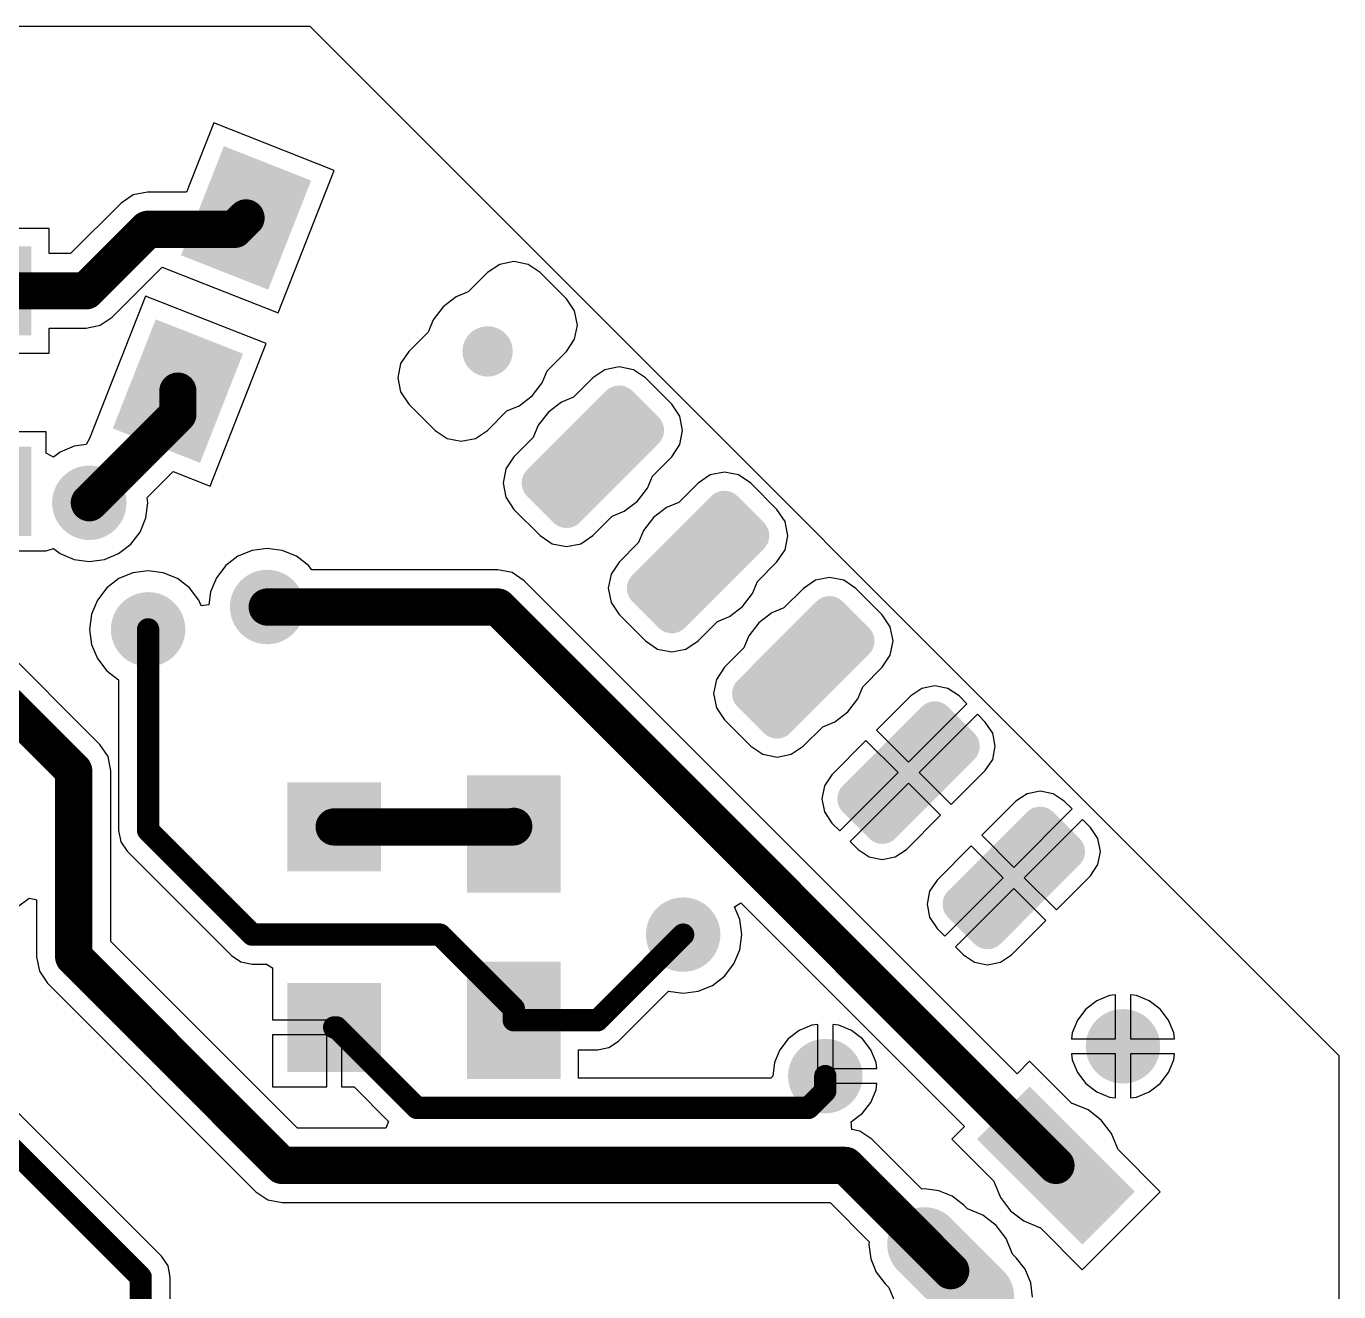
# Model space of a CAD drawing. Header units: millimetres. Extents: x 0 to 2.36, y 0 to 2.36.
# Drawn here: x 1.478 to 2.36, y 1.51 to 2.36 of the extents above; entities that cross this region are included whole.
import ezdxf

# ---------------------------------------------------------------- set-up
doc = ezdxf.new("R2010")
doc.units = ezdxf.units.MM
doc.header["$MEASUREMENT"] = 0
for name, color, linetype in [('PadHoleLayer', 156, 'Continuous'), ('TopLayer', 1, 'Continuous'), ('TopPaste', 8, 'Continuous'), ('ViaHoleLayer', 16, 'Continuous')]:
    doc.layers.add(name, color=color, linetype=linetype)

# ---------------------------------------------------------------- blocks, each defined once
blk = doc.blocks.new('___6_______B_4')
at = {"layer": 'PadHoleLayer'}
h = blk.add_hatch(color=156, dxfattribs=at)
edge = h.paths.add_edge_path()
edge.add_arc((0, 0), 0.0169291, 0, 360)
h = blk.add_hatch(color=156, dxfattribs=at)
edge = h.paths.add_edge_path()
edge.add_arc((0, -0.1), 0.0169291, 0, 360)
h = blk.add_hatch(color=156, dxfattribs=at)
edge = h.paths.add_edge_path()
edge.add_arc((0, -0.2000001), 0.0169291, 0, 360)
h = blk.add_hatch(color=156, dxfattribs=at)
edge = h.paths.add_edge_path()
edge.add_arc((0, -0.3), 0.0169291, 0, 360)
h = blk.add_hatch(color=156, dxfattribs=at)
edge = h.paths.add_edge_path()
edge.add_arc((0, -0.4), 0.0169291, 0, 360)
h = blk.add_hatch(color=156, dxfattribs=at)
edge = h.paths.add_edge_path()
edge.add_arc((0, -0.5), 0.0169291, 0, 360)
at = {"layer": 'TopLayer'}
h = blk.add_hatch(color=1, dxfattribs=at)
edge = h.paths.add_edge_path()
edge.add_arc((0.0375, -0.08750000000000001), 0.0125, 0, 90)
edge.add_line((0.0375, -0.07500000000000001), (-0.0375, -0.075))
edge.add_arc((-0.0375, -0.0875), 0.0125, 90, 180)
edge.add_line((-0.05, -0.0875), (-0.05, -0.1125))
edge.add_arc((-0.0375, -0.1125), 0.0125, 180, 270)
edge.add_line((-0.0375, -0.125), (0.0375, -0.125))
edge.add_arc((0.0375, -0.1125), 0.0125, 270, 360)
edge.add_line((0.05, -0.1125), (0.05, -0.08750000000000001))
h = blk.add_hatch(color=1, dxfattribs=at)
edge = h.paths.add_edge_path()
edge.add_arc((0.0375, -0.1875001), 0.0125, 0, 90)
edge.add_line((0.0375, -0.1750001), (-0.0375, -0.1750001))
edge.add_arc((-0.0375, -0.1875001), 0.0125, 90, 180)
edge.add_line((-0.05, -0.1875001), (-0.05, -0.2125001))
edge.add_arc((-0.0375, -0.2125001), 0.0125, 180, 270)
edge.add_line((-0.0375, -0.2250001), (0.0375, -0.2250001))
edge.add_arc((0.0375, -0.2125001), 0.0125, 270, 360)
edge.add_line((0.05, -0.2125001), (0.05, -0.1875001))
h = blk.add_hatch(color=1, dxfattribs=at)
edge = h.paths.add_edge_path()
edge.add_arc((0.0375, -0.2875), 0.0125, 0, 90)
edge.add_line((0.0375, -0.275), (-0.0375, -0.275))
edge.add_arc((-0.0375, -0.2875), 0.0125, 90, 180)
edge.add_line((-0.05, -0.2875), (-0.05, -0.3125))
edge.add_arc((-0.0375, -0.3125), 0.0125, 180, 270)
edge.add_line((-0.0375, -0.325), (0.0375, -0.325))
edge.add_arc((0.0375, -0.3125), 0.0125, 270, 360)
edge.add_line((0.05, -0.3125), (0.05, -0.2875))
h = blk.add_hatch(color=1, dxfattribs=at)
edge = h.paths.add_edge_path()
edge.add_arc((0.0375, -0.3875), 0.0125, 0, 90)
edge.add_line((0.0375, -0.375), (-0.0375, -0.375))
edge.add_arc((-0.0375, -0.3875), 0.0125, 90, 180)
edge.add_line((-0.05, -0.3875), (-0.05, -0.4125))
edge.add_arc((-0.0375, -0.4125), 0.0125, 180, 270)
edge.add_line((-0.0375, -0.425), (0.0375, -0.425))
edge.add_arc((0.0375, -0.4125), 0.0125, 270, 360)
edge.add_line((0.05, -0.4125), (0.05, -0.3875))
h = blk.add_hatch(color=1, dxfattribs=at)
edge = h.paths.add_edge_path()
edge.add_arc((0.0375, -0.4875), 0.0125, 0, 90)
edge.add_line((0.0375, -0.475), (-0.0375, -0.475))
edge.add_arc((-0.0375, -0.4875), 0.0125, 90, 180)
edge.add_line((-0.05, -0.4875), (-0.05, -0.5125))
edge.add_arc((-0.0375, -0.5125), 0.0125, 180, 270)
edge.add_line((-0.0375, -0.5249999999999999), (0.0375, -0.5249999999999999))
edge.add_arc((0.0375, -0.5125), 0.0125, 270, 360)
edge.add_line((0.05, -0.5125), (0.05, -0.4875))
blk = doc.blocks.new('1206_7')
at = {"layer": 'TopLayer'}
for points in [[(-0.03740175, -0.03149604999999999), (-0.09724425, -0.03149605), (-0.09724425, 0.03149604999999999), (-0.03740175, 0.03149605)], [(0.09724425, -0.03149604999999999), (0.03740175, -0.03149605), (0.03740175, 0.03149604999999999), (0.09724425, 0.03149605)]]:
    blk.add_hatch(color=1, dxfattribs=at).paths.add_polyline_path(points)
at = {"layer": 'TopPaste'}
for points in [[(-0.03740175, -0.03149604999999999), (-0.09724425, -0.03149605), (-0.09724425, 0.03149604999999999), (-0.03740175, 0.03149605)], [(0.09724425, -0.03149604999999999), (0.03740175, -0.03149605), (0.03740175, 0.03149604999999999), (0.09724425, 0.03149605)]]:
    blk.add_hatch(color=8, dxfattribs=at).paths.add_polyline_path(points)
blk = doc.blocks.new('JST_B6B_10')
at = {"layer": 'PadHoleLayer'}
h = blk.add_hatch(color=156, dxfattribs=at)
edge = h.paths.add_edge_path()
edge.add_arc((0, 0.5), 0.0177165, 0, 360)
h = blk.add_hatch(color=156, dxfattribs=at)
edge = h.paths.add_edge_path()
edge.add_arc((0, 0.4), 0.0177165, 0, 360)
h = blk.add_hatch(color=156, dxfattribs=at)
edge = h.paths.add_edge_path()
edge.add_arc((0, 0.3), 0.0177165, 0, 360)
h = blk.add_hatch(color=156, dxfattribs=at)
edge = h.paths.add_edge_path()
edge.add_arc((0, 0.2000001), 0.0177165, 0, 360)
h = blk.add_hatch(color=156, dxfattribs=at)
edge = h.paths.add_edge_path()
edge.add_arc((0, 0.1), 0.0177165, 0, 360)
h = blk.add_hatch(color=156, dxfattribs=at)
edge = h.paths.add_edge_path()
edge.add_arc((0, 0), 0.0177165, 0, 360)
at = {"layer": 'TopLayer'}
blk.add_hatch(color=1, dxfattribs=at).paths.add_polyline_path([(0.05, 0.475), (-0.05, 0.475), (-0.05, 0.525), (0.05, 0.525)])
h = blk.add_hatch(color=1, dxfattribs=at)
edge = h.paths.add_edge_path()
edge.add_arc((0.025, 0.4), 0.025, 270, 450)
edge.add_line((0.025, 0.425), (-0.025, 0.425))
edge.add_arc((-0.025, 0.4), 0.025, 90, 270)
edge.add_line((-0.025, 0.375), (0.025, 0.375))
h = blk.add_hatch(color=1, dxfattribs=at)
edge = h.paths.add_edge_path()
edge.add_arc((0.025, 0.3), 0.025, 270, 450)
edge.add_line((0.025, 0.325), (-0.025, 0.325))
edge.add_arc((-0.025, 0.3), 0.025, 90, 270)
edge.add_line((-0.025, 0.275), (0.025, 0.275))
h = blk.add_hatch(color=1, dxfattribs=at)
edge = h.paths.add_edge_path()
edge.add_arc((0.025, 0.2000001), 0.025, 270, 450)
edge.add_line((0.025, 0.2250001), (-0.025, 0.2250001))
edge.add_arc((-0.025, 0.2000001), 0.025, 90, 270)
edge.add_line((-0.025, 0.1750001), (0.025, 0.1750001))
h = blk.add_hatch(color=1, dxfattribs=at)
edge = h.paths.add_edge_path()
edge.add_arc((0.025, 0.1), 0.025, 270, 450)
edge.add_line((0.025, 0.125), (-0.025, 0.125))
edge.add_arc((-0.025, 0.1), 0.025, 90, 270)
edge.add_line((-0.025, 0.07500000000000001), (0.025, 0.07500000000000001))
h = blk.add_hatch(color=1, dxfattribs=at)
edge = h.paths.add_edge_path()
edge.add_arc((0.025, 3.061616997868383e-18), 0.025, 270, 450)
edge.add_line((0.025, 0.025), (-0.025, 0.025))
edge.add_arc((-0.025, -3.061616997868383e-18), 0.025, 90, 270)
edge.add_line((-0.025, -0.025), (0.025, -0.025))
blk = doc.blocks.new('LED3_2X1_6_12')
at = {"layer": 'TopLayer'}
for points in [[(0.03937009999999999, -0.03149605), (-0.03937010000000001, -0.03149604999999999), (-0.03937009999999999, 0.03149605), (0.03937010000000001, 0.03149604999999999)], [(0.1643701, -0.03149605), (0.0856299, -0.03149604999999999), (0.0856299, 0.03149605), (0.1643701, 0.03149604999999999)]]:
    blk.add_hatch(color=1, dxfattribs=at).paths.add_polyline_path(points)
at = {"layer": 'TopPaste'}
for points in [[(0.03937009999999999, -0.03149605), (-0.03937010000000001, -0.03149604999999999), (-0.03937009999999999, 0.03149605), (0.03937010000000001, 0.03149604999999999)], [(0.1643701, -0.03149605), (0.0856299, -0.03149604999999999), (0.0856299, 0.03149605), (0.1643701, 0.03149604999999999)]]:
    blk.add_hatch(color=8, dxfattribs=at).paths.add_polyline_path(points)
blk = doc.blocks.new('LED3_2X1_6_14')
at = {"layer": 'TopLayer'}
for points in [[(0.03937009999999999, -0.03149605), (-0.03937010000000001, -0.03149604999999999), (-0.03937009999999999, 0.03149605), (0.03937010000000001, 0.03149604999999999)], [(0.1643697, -0.03149555), (0.0856295, -0.03149555), (0.0856295, 0.03149655000000001), (0.1643697, 0.03149654999999999)]]:
    blk.add_hatch(color=1, dxfattribs=at).paths.add_polyline_path(points)
at = {"layer": 'TopPaste'}
for points in [[(0.03937009999999999, -0.03149605), (-0.03937010000000001, -0.03149604999999999), (-0.03937009999999999, 0.03149605), (0.03937010000000001, 0.03149604999999999)], [(0.1643697, -0.03149555), (0.0856295, -0.03149555), (0.0856295, 0.03149655000000001), (0.1643697, 0.03149654999999999)]]:
    blk.add_hatch(color=8, dxfattribs=at).paths.add_polyline_path(points)
blk = doc.blocks.new('1206_42')
at = {"layer": 'TopLayer'}
for points in [[(-0.03740175, -0.03149604999999999), (-0.09724425, -0.03149605), (-0.09724425, 0.03149604999999999), (-0.03740175, 0.03149605)], [(0.09724425, -0.03149604999999999), (0.03740175, -0.03149605), (0.03740175, 0.03149604999999999), (0.09724425, 0.03149605)]]:
    blk.add_hatch(color=1, dxfattribs=at).paths.add_polyline_path(points)
at = {"layer": 'TopPaste'}
for points in [[(-0.03740175, -0.03149604999999999), (-0.09724425, -0.03149605), (-0.09724425, 0.03149604999999999), (-0.03740175, 0.03149605)], [(0.09724425, -0.03149604999999999), (0.03740175, -0.03149605), (0.03740175, 0.03149604999999999), (0.09724425, 0.03149605)]]:
    blk.add_hatch(color=8, dxfattribs=at).paths.add_polyline_path(points)

msp = doc.modelspace()

# ---------------------------------------------------------------- hatches: boundary and pattern name
at = {"layer": 'TopLayer'}
h = msp.add_hatch(color=1, dxfattribs=at)
edge = h.paths.add_edge_path()
edge.add_arc((1.5205, 2.04), 0.025, 0, 360)
h = msp.add_hatch(color=1, dxfattribs=at)
edge = h.paths.add_edge_path()
edge.add_arc((1.64, 1.97), 0.025, 0, 360)
h = msp.add_hatch(color=1, dxfattribs=at)
edge = h.paths.add_edge_path()
edge.add_arc((1.56, 1.955), 0.025, 0, 360)
h = msp.add_hatch(color=1, dxfattribs=at)
edge = h.paths.add_edge_path()
edge.add_arc((1.9195, 1.75), 0.025, 0, 360)
h = msp.add_hatch(color=1, dxfattribs=at)
edge = h.paths.add_edge_path()
edge.add_arc((2.215, 1.675), 0.025, 0, 360)
h = msp.add_hatch(color=1, dxfattribs=at)
edge = h.paths.add_edge_path()
edge.add_arc((2.015, 1.655), 0.025, 0, 360)
at = {"layer": 'ViaHoleLayer'}
h = msp.add_hatch(color=16, dxfattribs=at)
edge = h.paths.add_edge_path()
edge.add_arc((1.5205, 2.04), 0.014, 0, 360)
h = msp.add_hatch(color=16, dxfattribs=at)
edge = h.paths.add_edge_path()
edge.add_arc((1.64, 1.97), 0.014, 0, 360)
h = msp.add_hatch(color=16, dxfattribs=at)
edge = h.paths.add_edge_path()
edge.add_arc((1.56, 1.955), 0.014, 0, 360)
h = msp.add_hatch(color=16, dxfattribs=at)
edge = h.paths.add_edge_path()
edge.add_arc((1.9195, 1.75), 0.014, 0, 360)
h = msp.add_hatch(color=16, dxfattribs=at)
edge = h.paths.add_edge_path()
edge.add_arc((2.215, 1.675), 0.014, 0, 360)
h = msp.add_hatch(color=16, dxfattribs=at)
edge = h.paths.add_edge_path()
edge.add_arc((2.015, 1.655), 0.014, 0, 360)

# ---------------------------------------------------------------- linework, layer by layer
at = {"layer": 'TopLayer'}
for p, q in [((0.691228, 2.36), (1.668772, 2.36)), ((1.668772, 2.36), (2.36, 1.668772)), ((1.6041698, 2.295039), (1.5858743, 2.2485931)), ((1.6851086, 2.2631563), (1.6041698, 2.295039)), ((1.6474542, 2.167565), (1.6851086, 2.2631563)), ((1.5419147, 2.2412766), (1.5079411, 2.207303)), ((1.5500187, 2.2466916), (1.5419147, 2.2412766)), ((1.5595782, 2.2485931), (1.5500187, 2.2466916)), ((1.5858743, 2.2485931), (1.5595782, 2.2485931)), ((1.493496, 2.2242442), (1.4516606, 2.2242442)), ((1.493496, 2.207303), (1.493496, 2.2242442)), ((1.5079411, 2.207303), (1.493496, 2.207303)), ((1.5359516, 2.1646595), (1.569546, 2.1982539)), ((1.569546, 2.1982539), (1.6474542, 2.167565)), ((1.7962272, 2.2000828), (1.7881231, 2.1946679)), ((1.8057867, 2.2019843), (1.7962272, 2.2000828)), ((1.8153461, 2.2000828), (1.8057867, 2.2019843)), ((1.8234502, 2.1946679), (1.8153461, 2.2000828)), ((1.7881231, 2.1946679), (1.7750991, 2.1816439)), ((1.8411279, 2.1769902), (1.8234502, 2.1946679)), ((1.5583578, 2.178737), (1.5207034, 2.0831458)), ((1.6392966, 2.1468543), (1.5583578, 2.178737)), ((1.7669636, 2.178274), (1.7582048, 2.1715532)), ((1.7750991, 2.1816439), (1.7669636, 2.178274)), ((1.7582048, 2.1715532), (1.751484, 2.1627944)), ((1.8465428, 2.1688861), (1.8411279, 2.1769902)), ((1.5278475, 2.1592445), (1.5359516, 2.1646595)), ((1.751484, 2.1627944), (1.7481141, 2.1546589)), ((1.8484443, 2.1593267), (1.8465428, 2.1688861)), ((1.493496, 2.1404018), (1.493496, 2.157343)), ((1.493496, 2.157343), (1.5182881, 2.157343)), ((1.5182881, 2.157343), (1.5278475, 2.1592445)), ((1.7481141, 2.1546589), (1.7350901, 2.1416349)), ((1.8465428, 2.1497672), (1.8484443, 2.1593267)), ((1.6016422, 2.051263), (1.6392966, 2.1468543)), ((1.8411279, 2.1416631), (1.8465428, 2.1497672)), ((1.4122658, 2.1404018), (1.493496, 2.1404018)), ((1.7350901, 2.1416349), (1.7296752, 2.1335308)), ((1.8281039, 2.1286391), (1.8411279, 2.1416631)), ((1.7296752, 2.1335308), (1.7277737, 2.1239713)), ((1.824734, 2.1205036), (1.8281039, 2.1286391)), ((1.8669379, 2.1293721), (1.8588338, 2.1239572)), ((1.8764974, 2.1312736), (1.8669379, 2.1293721)), ((1.8860568, 2.1293721), (1.8764974, 2.1312736)), ((1.8941609, 2.1239572), (1.8860568, 2.1293721)), ((1.7277737, 2.1239713), (1.7296752, 2.1144119)), ((1.8180132, 2.1117448), (1.824734, 2.1205036)), ((1.8588338, 2.1239572), (1.8458098, 2.1109332)), ((1.9118386, 2.1062795), (1.8941609, 2.1239572)), ((1.7296752, 2.1144119), (1.7350901, 2.1063078)), ((1.8092544, 2.105024), (1.8180132, 2.1117448)), ((1.8458098, 2.1109332), (1.8376742, 2.1075633)), ((1.7350901, 2.1063078), (1.7527678, 2.0886301)), ((1.7880949, 2.0886301), (1.8011189, 2.1016541)), ((1.8011189, 2.1016541), (1.8092544, 2.105024)), ((1.8289155, 2.1008425), (1.8221947, 2.0920838)), ((1.8376742, 2.1075633), (1.8289155, 2.1008425)), ((1.9172535, 2.0981754), (1.9118386, 2.1062795)), ((1.8221947, 2.0920838), (1.8188248, 2.0839482)), ((1.919155, 2.088616), (1.9172535, 2.0981754)), ((1.491496, 2.0875982), (1.455, 2.0875982)), ((1.491496, 2.0732052), (1.491496, 2.0875982)), ((1.5207033, 2.0831458), (1.5182982, 2.0790466)), ((1.5207034, 2.0831458), (1.5207033, 2.0831458)), ((1.7527678, 2.0886301), (1.7608719, 2.0832152)), ((1.7608719, 2.0832152), (1.7704313, 2.0813137)), ((1.7704313, 2.0813137), (1.7799908, 2.0832152)), ((1.7799908, 2.0832152), (1.7880949, 2.0886301)), ((1.8188248, 2.0839482), (1.8058008, 2.0709242)), ((1.9172535, 2.0790565), (1.919155, 2.088616)), ((1.496496, 2.0707395), (1.491496, 2.0732052)), ((1.5008318, 2.0740664), (1.496496, 2.0707395)), ((1.510319, 2.0779961), (1.5008318, 2.0740664)), ((1.5182982, 2.0790466), (1.510319, 2.0779961)), ((1.9118386, 2.0709524), (1.9172535, 2.0790565)), ((1.8058008, 2.0709242), (1.8003859, 2.0628201)), ((1.8988146, 2.0579284), (1.9118386, 2.0709524)), ((1.5593734, 2.0435173), (1.5768751, 2.061019)), ((1.5768751, 2.061019), (1.6016422, 2.051263)), ((1.8003859, 2.0628201), (1.7984844, 2.0532606)), ((1.8954447, 2.0497928), (1.8988146, 2.0579284)), ((1.9376486, 2.0586614), (1.9295445, 2.0532465)), ((1.9472081, 2.0605629), (1.9376486, 2.0586614)), ((1.9567675, 2.0586614), (1.9472081, 2.0605629)), ((1.9648716, 2.0532465), (1.9567675, 2.0586614)), ((1.7984844, 2.0532606), (1.8003859, 2.0437012)), ((1.8887239, 2.0410341), (1.8954447, 2.0497928)), ((1.9295445, 2.0532465), (1.9165205, 2.0402225)), ((1.9825493, 2.0355688), (1.9648716, 2.0532465)), ((1.5584961, 2.029819), (1.5598365, 2.04)), ((1.5598365, 2.04), (1.5593734, 2.0435173)), ((1.8003859, 2.0437012), (1.8058008, 2.0355971)), ((1.8799652, 2.0343133), (1.8887239, 2.0410341)), ((1.9165205, 2.0402225), (1.908385, 2.0368526)), ((1.5545664, 2.0203318), (1.5584961, 2.029819)), ((1.8058008, 2.0355971), (1.8234785, 2.0179194)), ((1.8588056, 2.0179194), (1.8718296, 2.0309434)), ((1.8718296, 2.0309434), (1.8799652, 2.0343133)), ((1.8996262, 2.0301318), (1.8929054, 2.021373)), ((1.908385, 2.0368526), (1.8996262, 2.0301318)), ((1.9879642, 2.0274647), (1.9825493, 2.0355688)), ((1.5483151, 2.0121849), (1.5545664, 2.0203318)), ((1.8929054, 2.021373), (1.8895355, 2.0132375)), ((1.9898657, 2.0179053), (1.9879642, 2.0274647)), ((1.5401682, 2.0059336), (1.5483151, 2.0121849)), ((1.8234785, 2.0179194), (1.8315826, 2.0125045)), ((1.8315826, 2.0125045), (1.841142, 2.010603)), ((1.841142, 2.010603), (1.8507015, 2.0125045)), ((1.8507015, 2.0125045), (1.8588056, 2.0179194)), ((1.8895355, 2.0132375), (1.8765115, 2.0002135)), ((1.9879642, 2.0083458), (1.9898657, 2.0179053)), ((1.455, 2.0077558), (1.4914959, 2.0077558)), ((1.4914959, 2.0077557), (1.496496, 2.0092605)), ((1.4914959, 2.0077558), (1.4914959, 2.0077557)), ((1.496496, 2.0092605), (1.5008318, 2.0059336)), ((1.5008318, 2.0059336), (1.510319, 2.0020039)), ((1.510319, 2.0020039), (1.5205, 2.0006635)), ((1.5205, 2.0006635), (1.530681, 2.0020039)), ((1.530681, 2.0020039), (1.5401682, 2.0059336)), ((1.6203318, 2.0040664), (1.6121849, 1.9978151)), ((1.629819, 2.0079961), (1.6203318, 2.0040664)), ((1.64, 2.0093365), (1.629819, 2.0079961)), ((1.650181, 2.0079961), (1.64, 2.0093365)), ((1.6596682, 2.0040664), (1.650181, 2.0079961)), ((1.6678151, 1.9978151), (1.6596682, 2.0040664)), ((1.9825493, 2.0002417), (1.9879642, 2.0083458)), ((1.56, 1.9943365), (1.549819, 1.9929961)), ((1.570181, 1.9929961), (1.56, 1.9943365)), ((1.6121849, 1.9978151), (1.6059336, 1.9896682)), ((1.6699905, 1.99498), (1.6678151, 1.9978151)), ((1.7949998, 1.99498), (1.6699905, 1.99498)), ((1.8045592, 1.9930785), (1.7949998, 1.99498)), ((1.8126633, 1.9876635), (1.8045592, 1.9930785)), ((1.8765115, 2.0002135), (1.8710966, 1.9921094)), ((1.9695253, 1.9872177), (1.9825493, 2.0002417)), ((1.5403318, 1.9890664), (1.5321849, 1.9828151)), ((1.549819, 1.9929961), (1.5403318, 1.9890664)), ((1.5796682, 1.9890664), (1.570181, 1.9929961)), ((1.5878151, 1.9828151), (1.5796682, 1.9890664)), ((1.6059336, 1.9896682), (1.6020039, 1.980181)), ((2.1438228, 1.656504), (1.8126633, 1.9876635)), ((1.8710966, 1.9921094), (1.8691951, 1.9825499)), ((1.9661554, 1.9790822), (1.9695253, 1.9872177)), ((2.0083592, 1.9879508), (2.0002551, 1.9825359)), ((2.0179187, 1.9898523), (2.0083592, 1.9879508)), ((2.0274781, 1.9879508), (2.0179187, 1.9898523)), ((2.0355822, 1.9825359), (2.0274781, 1.9879508)), ((1.5321849, 1.9828151), (1.5259336, 1.9746682)), ((1.5940664, 1.9746682), (1.5878151, 1.9828151)), ((1.6020039, 1.980181), (1.600844, 1.9713712)), ((1.8691951, 1.9825499), (1.8710966, 1.9729905)), ((1.9594346, 1.9703234), (1.9661554, 1.9790822)), ((2.0002551, 1.9825359), (1.9872311, 1.9695119)), ((2.0532599, 1.9648582), (2.0355822, 1.9825359)), ((1.5276635, 1.8776633), (1.4351928, 1.970134)), ((1.5259336, 1.9746682), (1.5220039, 1.965181)), ((1.5957119, 1.9706956), (1.5940664, 1.9746682)), ((1.600844, 1.9713712), (1.5957119, 1.9706956)), ((1.8710966, 1.9729905), (1.8765115, 1.9648864)), ((1.9506758, 1.9636026), (1.9594346, 1.9703234)), ((1.9872311, 1.9695119), (1.9790956, 1.966142)), ((1.5220039, 1.965181), (1.5206635, 1.955)), ((1.8765115, 1.9648864), (1.8941892, 1.9472087)), ((1.9295163, 1.9472087), (1.9425403, 1.9602327)), ((1.9425403, 1.9602327), (1.9506758, 1.9636026)), ((1.9703368, 1.9594212), (1.963616, 1.9506624)), ((1.9790956, 1.966142), (1.9703368, 1.9594212)), ((2.0586748, 1.9567541), (2.0532599, 1.9648582)), ((1.5206635, 1.955), (1.5220039, 1.944819)), ((1.963616, 1.9506624), (1.9602461, 1.9425269)), ((2.0605763, 1.9471947), (2.0586748, 1.9567541)), ((1.5220039, 1.944819), (1.5259336, 1.9353318)), ((1.8941892, 1.9472087), (1.9022933, 1.9417938)), ((1.9022933, 1.9417938), (1.9118527, 1.9398923)), ((1.9118527, 1.9398923), (1.9214122, 1.9417938)), ((1.9214122, 1.9417938), (1.9295163, 1.9472087)), ((1.9602461, 1.9425269), (1.9472221, 1.9295029)), ((2.0586748, 1.9376352), (2.0605763, 1.9471947)), ((1.5259336, 1.9353318), (1.5321849, 1.9271849)), ((2.0532599, 1.9295311), (2.0586748, 1.9376352)), ((1.5321849, 1.9271849), (1.540118, 1.9210977)), ((1.9472221, 1.9295029), (1.9418072, 1.9213988)), ((2.0402359, 1.9165071), (2.0532599, 1.9295311)), ((1.540118, 1.9210977), (1.540118, 1.8200001)), ((1.9418072, 1.9213988), (1.9399057, 1.9118393)), ((2.036866, 1.9083716), (2.0402359, 1.9165071)), ((2.0798504, 1.9153562), (2.0724078, 1.9103832)), ((2.0886294, 1.9171024), (2.0798504, 1.9153562)), ((2.0974084, 1.9153562), (2.0886294, 1.9171024)), ((2.104851, 1.9103832), (2.0974084, 1.9153562)), ((1.9399057, 1.9118393), (1.9418072, 1.9022799)), ((2.0301452, 1.8996128), (2.036866, 1.9083716)), ((2.0724078, 1.9103832), (2.0494268, 1.8874022)), ((2.0709516, 1.8658773), (2.1101542, 1.90508)), ((2.1101542, 1.90508), (2.104851, 1.9103832)), ((1.9418072, 1.9022799), (1.9472221, 1.8941758)), ((2.0213864, 1.892892), (2.0301452, 1.8996128)), ((2.1172253, 1.8980089), (2.0780227, 1.8588063)), ((2.1225286, 1.8927056), (2.1172253, 1.8980089)), ((1.9472221, 1.8941758), (1.9648998, 1.8764981)), ((2.0002269, 1.8764981), (2.0132509, 1.8895221)), ((2.0132509, 1.8895221), (2.0213864, 1.892892)), ((2.0494268, 1.8874022), (2.0709516, 1.8658773)), ((2.1275016, 1.885263), (2.1225286, 1.8927056)), ((2.0423557, 1.8803311), (2.0193748, 1.8573502)), ((2.0638805, 1.8588063), (2.0423557, 1.8803311)), ((2.1292478, 1.876484), (2.1275016, 1.885263)), ((1.5330785, 1.8695593), (1.5276635, 1.8776633)), ((1.9648998, 1.8764981), (1.9730039, 1.8710832)), ((1.9730039, 1.8710832), (1.9825633, 1.8691817)), ((1.9825633, 1.8691817), (1.9921228, 1.8710832)), ((1.9921228, 1.8710832), (2.0002269, 1.8764981)), ((2.1275016, 1.867705), (2.1292478, 1.876484)), ((1.53498, 1.8599998), (1.5330785, 1.8695593)), ((2.1225286, 1.8602624), (2.1275016, 1.867705)), ((1.53498, 1.745347), (1.53498, 1.8599998)), ((2.0193748, 1.8573502), (2.0144018, 1.8499076)), ((2.024678, 1.8196038), (2.0638805, 1.8588063)), ((2.0780227, 1.8588063), (2.0995476, 1.8372814)), ((2.0995476, 1.8372814), (2.1225286, 1.8602624)), ((2.0144018, 1.8499076), (2.0126556, 1.8411286)), ((2.0709516, 1.8517352), (2.0317491, 1.8125327)), ((2.0924765, 1.8302103), (2.0709516, 1.8517352)), ((2.1505611, 1.8446455), (2.1431185, 1.8396725)), ((2.1593401, 1.8463917), (2.1505611, 1.8446455)), ((2.1681191, 1.8446455), (2.1593401, 1.8463917)), ((2.1755617, 1.8396725), (2.1681191, 1.8446455)), ((2.0126556, 1.8411286), (2.0144018, 1.8323496)), ((2.1431185, 1.8396725), (2.1201375, 1.8166915)), ((2.1416624, 1.7951667), (2.180865, 1.8343692)), ((2.180865, 1.8343692), (2.1755617, 1.8396725)), ((2.0144018, 1.8323496), (2.0193748, 1.824907)), ((2.0694956, 1.8072294), (2.0924765, 1.8302103)), ((2.187936, 1.8272982), (2.1487335, 1.7880956)), ((2.1932393, 1.8219949), (2.187936, 1.8272982)), ((1.540118, 1.8200001), (1.5416314, 1.8123916)), ((2.0193748, 1.824907), (2.024678, 1.8196038)), ((2.1201375, 1.8166915), (2.1416624, 1.7951667)), ((2.1982123, 1.8145523), (2.1932393, 1.8219949)), ((1.5416314, 1.8123916), (1.5459413, 1.8059414)), ((2.0317491, 1.8125327), (2.0370524, 1.8072294)), ((2.1130665, 1.8096205), (2.0900855, 1.7866395)), ((2.1345913, 1.7880956), (2.1130665, 1.8096205)), ((2.1999585, 1.8057733), (2.1982123, 1.8145523)), ((1.5459413, 1.8059414), (1.6159414, 1.7359413)), ((2.0370524, 1.8072294), (2.044495, 1.8022564)), ((2.044495, 1.8022564), (2.053274, 1.8005102)), ((2.053274, 1.8005102), (2.062053, 1.8022564)), ((2.062053, 1.8022564), (2.0694956, 1.8072294)), ((2.1982123, 1.7969943), (2.1999585, 1.8057733)), ((2.1932393, 1.7895517), (2.1982123, 1.7969943)), ((2.0900855, 1.7866395), (2.0851125, 1.7791969)), ((2.0953888, 1.748893), (2.1345913, 1.7880956)), ((2.1487335, 1.7880956), (2.1702583, 1.7665707)), ((2.1702583, 1.7665707), (2.1932393, 1.7895517)), ((1.4722992, 1.7685645), (1.48002, 1.7744889)), ((1.48002, 1.7744889), (1.4833508, 1.7738297)), ((1.4833508, 1.7738297), (1.48502, 1.7732631)), ((1.48502, 1.7732631), (1.48502, 1.735)), ((2.0851125, 1.7791969), (2.0833663, 1.7704179)), ((2.1416624, 1.7810245), (2.1024598, 1.741822)), ((2.1631873, 1.7594997), (2.1416624, 1.7810245)), ((1.9540139, 1.7685878), (1.9582527, 1.7714201)), ((1.9574961, 1.760181), (1.9540139, 1.7685878)), ((1.9582527, 1.7714201), (2.1084958, 1.621177)), ((2.0833663, 1.7704179), (2.0851125, 1.7616389)), ((1.9588365, 1.75), (1.9574961, 1.760181)), ((2.0851125, 1.7616389), (2.0900855, 1.7541963)), ((2.1402063, 1.7365187), (2.1631873, 1.7594997)), ((1.9574961, 1.739819), (1.9588365, 1.75)), ((2.0900855, 1.7541963), (2.0953888, 1.748893)), ((1.660347, 1.61998), (1.53498, 1.745347)), ((1.9535664, 1.7303318), (1.9574961, 1.739819)), ((2.1024598, 1.741822), (2.1077631, 1.7365187)), ((1.48502, 1.735), (1.4869215, 1.7254406)), ((1.6159414, 1.7359413), (1.6223916, 1.7316314)), ((1.6223916, 1.7316314), (1.6300001, 1.730118)), ((1.6300001, 1.730118), (1.6395477, 1.730118)), ((1.6395477, 1.730118), (1.643504, 1.7275981)), ((1.9473151, 1.7221849), (1.9535664, 1.7303318)), ((2.1077631, 1.7365187), (2.1152057, 1.7315457)), ((2.1152057, 1.7315457), (2.1239847, 1.7297995)), ((2.1239847, 1.7297995), (2.1327637, 1.7315457)), ((2.1327637, 1.7315457), (2.1402063, 1.7365187)), ((1.4869215, 1.7254406), (1.4923365, 1.7173365)), ((1.643504, 1.7275981), (1.643504, 1.692677)), ((1.9391682, 1.7159336), (1.9473151, 1.7221849)), ((1.4923365, 1.7173365), (1.6323365, 1.5773365)), ((1.8760587, 1.6784413), (1.9095861, 1.7119687)), ((1.9095861, 1.7119687), (1.9195, 1.7106635)), ((1.9195, 1.7106635), (1.929681, 1.7120039)), ((1.929681, 1.7120039), (1.9391682, 1.7159336)), ((2.197349, 1.7055724), (2.1900377, 1.6999623)), ((2.2058632, 1.7090991), (2.197349, 1.7055724)), ((2.21, 1.7096437), (2.2058632, 1.7090991)), ((2.21, 1.68), (2.21, 1.7096437)), ((2.2241368, 1.7090991), (2.22, 1.7096437)), ((2.22, 1.7096437), (2.22, 1.68)), ((2.232651, 1.7055724), (2.2241368, 1.7090991)), ((2.2399623, 1.6999623), (2.232651, 1.7055724)), ((2.1900377, 1.6999623), (2.1844276, 1.692651)), ((2.2455724, 1.692651), (2.2399623, 1.6999623)), ((1.643504, 1.692677), (1.685, 1.692677)), ((1.685, 1.692677), (1.685, 1.687677)), ((1.685, 1.687677), (1.69, 1.687677)), ((1.69, 1.687677), (1.69, 1.6477558)), ((1.997349, 1.6855724), (1.9900377, 1.6799623)), ((2.0058632, 1.6890991), (1.997349, 1.6855724)), ((2.01, 1.6896437), (2.0058632, 1.6890991)), ((2.01, 1.655), (2.01, 1.6896437)), ((2.0241368, 1.6890991), (2.02, 1.6896437)), ((2.02, 1.6896437), (2.02, 1.66)), ((2.032651, 1.6855724), (2.0241368, 1.6890991)), ((2.0399623, 1.6799623), (2.032651, 1.6855724)), ((2.1844276, 1.692651), (2.1809009, 1.6841368)), ((2.2490991, 1.6841368), (2.2455724, 1.692651)), ((1.68, 1.682677), (1.643504, 1.682677)), ((1.643504, 1.682677), (1.643504, 1.6477558)), ((1.68, 1.6477558), (1.68, 1.682677)), ((1.8696085, 1.6741314), (1.8760587, 1.6784413)), ((1.9900377, 1.6799623), (1.9844276, 1.672651)), ((2.0455724, 1.672651), (2.0399623, 1.6799623)), ((2.1809009, 1.6841368), (2.1803563, 1.68)), ((2.1803563, 1.68), (2.21, 1.68)), ((2.22, 1.68), (2.2496437, 1.68)), ((2.2496437, 1.68), (2.2490991, 1.6841368)), ((1.8491951, 1.6535119), (1.8491951, 1.672618)), ((1.8491951, 1.672618), (1.862, 1.672618)), ((1.862, 1.672618), (1.8696085, 1.6741314)), ((1.9844276, 1.672651), (1.9809009, 1.6641368)), ((2.0490991, 1.6641368), (2.0455724, 1.672651)), ((2.21, 1.67), (2.1803563, 1.67)), ((2.1803563, 1.67), (2.1809009, 1.6658632)), ((2.21, 1.6403563), (2.21, 1.67)), ((2.2496437, 1.67), (2.22, 1.67)), ((2.22, 1.67), (2.22, 1.6403563)), ((2.2490991, 1.6658632), (2.2496437, 1.67)), ((2.36, 1.668772), (2.36, 0.691228)), ((1.9809009, 1.6641368), (1.979698, 1.6550001)), ((2.02, 1.66), (2.0496437, 1.66)), ((2.0496437, 1.66), (2.0490991, 1.6641368)), ((2.1523223, 1.6650036), (2.1438228, 1.656504)), ((2.1806418, 1.6366841), (2.1523223, 1.6650036)), ((2.1809009, 1.6658632), (2.1844276, 1.657349)), ((2.2455724, 1.657349), (2.2490991, 1.6658632)), ((1.9783929, 1.6535119), (1.8491951, 1.6535119)), ((1.979698, 1.6550001), (1.9783929, 1.6535119)), ((2.015, 1.655), (2.01, 1.655)), ((2.015, 1.65), (2.015, 1.655)), ((2.0496437, 1.65), (2.015, 1.65)), ((2.0490991, 1.6458632), (2.0496437, 1.65)), ((2.1844276, 1.657349), (2.1900377, 1.6500377)), ((2.1900377, 1.6500377), (2.197349, 1.6444276)), ((2.232651, 1.6444276), (2.2399623, 1.6500377)), ((2.2399623, 1.6500377), (2.2455724, 1.657349)), ((1.643504, 1.6477558), (1.68, 1.6477558)), ((1.69, 1.6477558), (1.6983786, 1.6477558)), ((1.6983786, 1.6477558), (1.721535, 1.6245994)), ((2.0455724, 1.637349), (2.0490991, 1.6458632)), ((2.197349, 1.6444276), (2.2058632, 1.6409009)), ((2.2058632, 1.6409009), (2.21, 1.6403563)), ((2.22, 1.6403563), (2.2241368, 1.6409009)), ((2.2241368, 1.6409009), (2.232651, 1.6444276)), ((1.5690587, 1.5340587), (1.469882, 1.6332354)), ((2.0399623, 1.6300377), (2.0455724, 1.637349)), ((2.1811512, 1.636617), (2.1806418, 1.6366841)), ((2.1915426, 1.6323128), (2.1811512, 1.636617)), ((2.2004658, 1.6254658), (2.1915426, 1.6323128)), ((1.721535, 1.6245994), (1.7196215, 1.61998)), ((2.032391, 1.6243199), (2.032651, 1.6244276)), ((2.0329032, 1.6191201), (2.032391, 1.6243199)), ((2.032651, 1.6244276), (2.0399623, 1.6300377)), ((2.2073128, 1.6165426), (2.2004658, 1.6254658)), ((1.7196215, 1.61998), (1.660347, 1.61998)), ((2.0381394, 1.6180785), (2.0329032, 1.6191201)), ((2.0462435, 1.6126635), (2.0381394, 1.6180785)), ((2.1084958, 1.621177), (2.0999964, 1.6126777)), ((2.211617, 1.6061512), (2.2073128, 1.6165426)), ((2.0798524, 1.5790546), (2.0462435, 1.6126635)), ((2.0999964, 1.6126777), (2.1283159, 1.5843582)), ((2.2116841, 1.6056418), (2.211617, 1.6061512)), ((2.2400036, 1.5773223), (2.2116841, 1.6056418)), ((2.0816116, 1.5792862), (2.0798524, 1.5790546)), ((2.0912706, 1.5780147), (2.0816116, 1.5792862)), ((2.1283159, 1.5843582), (2.128383, 1.5838488)), ((2.128383, 1.5838488), (2.1326872, 1.5734574)), ((1.6323365, 1.5773365), (1.6404406, 1.5719215)), ((1.6404406, 1.5719215), (1.65, 1.57002)), ((1.65, 1.57002), (2.018233, 1.57002)), ((2.018233, 1.57002), (2.0445243, 1.5437286)), ((2.1002713, 1.5742864), (2.0912706, 1.5780147)), ((2.1080004, 1.5683557), (2.1002713, 1.5742864)), ((2.1326872, 1.5734574), (2.1395342, 1.5645342)), ((2.1876777, 1.5249964), (2.2400036, 1.5773223)), ((2.1104564, 1.5658997), (2.1080004, 1.5683557)), ((2.1208318, 1.5616021), (2.1104564, 1.5658997)), ((2.1297551, 1.5547551), (2.1208318, 1.5616021)), ((2.1395342, 1.5645342), (2.1484574, 1.5576872)), ((2.1366021, 1.5458318), (2.1297551, 1.5547551)), ((2.1484574, 1.5576872), (2.1588488, 1.553383)), ((2.1588488, 1.553383), (2.1593582, 1.5533159)), ((2.1593582, 1.5533159), (2.1876777, 1.5249964)), ((2.0445243, 1.5437286), (2.0442924, 1.541967)), ((2.1408997, 1.5354564), (2.1366021, 1.5458318)), ((2.0442924, 1.541967), (2.0455639, 1.532308)), ((2.1433557, 1.5330004), (2.1408997, 1.5354564)), ((1.5733686, 1.5276086), (1.5690587, 1.5340587)), ((1.574882, 1.52), (1.5733686, 1.5276086)), ((2.0455639, 1.532308), (2.0492922, 1.5233073)), ((2.1492864, 1.5252713), (2.1433557, 1.5330004)), ((1.574882, 1.4641682), (1.574882, 1.52)), ((2.0492922, 1.5233073), (2.0552229, 1.5155782)), ((2.1530147, 1.5162706), (2.1492864, 1.5252713)), ((2.0552229, 1.5155782), (2.0576789, 1.5131222)), ((2.0576789, 1.5131222), (2.0619765, 1.5027468)), ((2.1542862, 1.5066116), (2.1530147, 1.5162706))]:
    msp.add_line(p, q, dxfattribs=at)
for points, const_width in [([(1.6181231, 2.2236131), (1.625812, 2.231302)], 0.025), ([(1.5182881, 2.182323), (1.5595782, 2.2236131)], 0.025), ([(1.5595782, 2.2236131), (1.6181231, 2.2236131)], 0.025), ([(1.45, 2.182323), (1.5182881, 2.182323)], 0.025), ([(1.58, 2.0994709), (1.58, 2.115)], 0.025), ([(1.53, 2.0494709), (1.58, 2.0994709)], 0.025), ([(1.5205, 2.04), (1.5299709, 2.0494709)], 0.025), ([(1.5299709, 2.0494709), (1.53, 2.0494709)], 0.025), ([(1.64, 1.97), (1.7949998, 1.97)], 0.025), ([(1.7949998, 1.97), (2.1699998, 1.595)], 0.025), ([(1.41243, 1.9575698), (1.51, 1.8599998)], 0.025), ([(1.56, 1.8200001), (1.56, 1.955)], 0.015), ([(1.51, 1.735), (1.51, 1.8599998)], 0.025), ([(1.685, 1.822323), (1.805305, 1.822323)], 0.025), ([(1.805305, 1.822323), (1.8056991, 1.8227171)], 0.025), ([(1.56, 1.8200001), (1.6300001, 1.75)], 0.015), ([(1.6300001, 1.75), (1.756073, 1.75)], 0.015), ([(1.756073, 1.75), (1.7817029, 1.7243701)], 0.015), ([(1.862, 1.6925), (1.9195, 1.75)], 0.015), ([(1.51, 1.735), (1.65, 1.595)], 0.025), ([(1.7817029, 1.7243701), (1.781703, 1.7243701)], 0.015), ([(1.781703, 1.7243701), (1.8056991, 1.700374)], 0.015), ([(1.8056991, 1.6925), (1.8056991, 1.700374)], 0.015), ([(1.685, 1.687677), (1.6865748, 1.687677)], 0.015), ([(1.6865748, 1.687677), (1.7406219, 1.6336299)], 0.015), ([(1.8056991, 1.6925), (1.862, 1.6925)], 0.015), ([(2.015, 1.645), (2.015, 1.655)], 0.015), ([(2.0036299, 1.6336299), (2.015, 1.645)], 0.015), ([(1.7406219, 1.6336299), (2.0036299, 1.6336299)], 0.015), ([(1.45, 1.625), (1.555, 1.52)], 0.015), ([(1.65, 1.595), (2.02858, 1.595)], 0.025), ([(2.02858, 1.595), (2.09929, 1.52429)], 0.025), ([(2.1699998, 1.595), (2.17, 1.595)], 0.025), ([(1.555, 1.3787868), (1.555, 1.52)], 0.015)]:
    msp.add_lwpolyline(points, dxfattribs=dict(at, const_width=const_width))
for points, const_width in [([(1.619562, 2.231302, 1), (1.632062, 2.231302, 1)], 0.0125), ([(1.5533282, 2.2236131, 1), (1.5658282, 2.2236131, 1)], 0.0125), ([(1.5533282, 2.2236131, 1), (1.5658282, 2.2236131, 1)], 0.0125), ([(1.6118731, 2.2236131, 1), (1.6243731, 2.2236131, 1)], 0.0125), ([(1.6118731, 2.2236131, 1), (1.6243731, 2.2236131, 1)], 0.0125), ([(1.5120381, 2.182323, 1), (1.5245381, 2.182323, 1)], 0.0125), ([(1.5120381, 2.182323, 1), (1.5245381, 2.182323, 1)], 0.0125), ([(1.57375, 2.115, 1), (1.58625, 2.115, 1)], 0.0125), ([(1.57375, 2.0994709, 1), (1.58625, 2.0994709, 1)], 0.0125), ([(1.57375, 2.0994709, 1), (1.58625, 2.0994709, 1)], 0.0125), ([(1.5237209, 2.0494709, 1), (1.5362209, 2.0494709, 1)], 0.0125), ([(1.5237209, 2.0494709, 1), (1.5362209, 2.0494709, 1)], 0.0125), ([(1.52375, 2.0494709, 1), (1.53625, 2.0494709, 1)], 0.0125), ([(1.52375, 2.0494709, 1), (1.53625, 2.0494709, 1)], 0.0125), ([(1.51425, 2.04, 1), (1.52675, 2.04, 1)], 0.0125), ([(1.63375, 1.97, 1), (1.64625, 1.97, 1)], 0.0125), ([(1.7887498, 1.97, 1), (1.8012498, 1.97, 1)], 0.0125), ([(1.7887498, 1.97, 1), (1.8012498, 1.97, 1)], 0.0125), ([(1.55625, 1.955, 1), (1.56375, 1.955, 1)], 0.0075), ([(1.50375, 1.8599998, 1), (1.51625, 1.8599998, 1)], 0.0125), ([(1.50375, 1.8599998, 1), (1.51625, 1.8599998, 1)], 0.0125), ([(1.67875, 1.822323, 1), (1.69125, 1.822323, 1)], 0.0125), ([(1.799055, 1.822323, 1), (1.811555, 1.822323, 1)], 0.0125), ([(1.799055, 1.822323, 1), (1.811555, 1.822323, 1)], 0.0125), ([(1.7994491, 1.8227171, 1), (1.8119491, 1.8227171, 1)], 0.0125), ([(1.55625, 1.8200001, 1), (1.56375, 1.8200001, 1)], 0.0075), ([(1.55625, 1.8200001, 1), (1.56375, 1.8200001, 1)], 0.0075), ([(1.6262501, 1.75, 1), (1.6337501, 1.75, 1)], 0.0075), ([(1.6262501, 1.75, 1), (1.6337501, 1.75, 1)], 0.0075), ([(1.752323, 1.75, 1), (1.759823, 1.75, 1)], 0.0075), ([(1.752323, 1.75, 1), (1.759823, 1.75, 1)], 0.0075), ([(1.91575, 1.75, 1), (1.92325, 1.75, 1)], 0.0075), ([(1.50375, 1.735, 1), (1.51625, 1.735, 1)], 0.0125), ([(1.50375, 1.735, 1), (1.51625, 1.735, 1)], 0.0125), ([(1.7779529, 1.7243701, 1), (1.7854529, 1.7243701, 1)], 0.0075), ([(1.7779529, 1.7243701, 1), (1.7854529, 1.7243701, 1)], 0.0075), ([(1.777953, 1.7243701, 1), (1.785453, 1.7243701, 1)], 0.0075), ([(1.777953, 1.7243701, 1), (1.785453, 1.7243701, 1)], 0.0075), ([(1.8019491, 1.700374, 1), (1.8094491, 1.700374, 1)], 0.0075), ([(1.8019491, 1.700374, 1), (1.8094491, 1.700374, 1)], 0.0075), ([(1.68125, 1.687677, 1), (1.68875, 1.687677, 1)], 0.0075), ([(1.6828248, 1.687677, 1), (1.6903248, 1.687677, 1)], 0.0075), ([(1.6828248, 1.687677, 1), (1.6903248, 1.687677, 1)], 0.0075), ([(1.8019491, 1.6925, 1), (1.8094491, 1.6925, 1)], 0.0075), ([(1.8019491, 1.6925, 1), (1.8094491, 1.6925, 1)], 0.0075), ([(1.85825, 1.6925, 1), (1.86575, 1.6925, 1)], 0.0075), ([(1.85825, 1.6925, 1), (1.86575, 1.6925, 1)], 0.0075), ([(2.01125, 1.655, 1), (2.01875, 1.655, 1)], 0.0075), ([(2.01125, 1.645, 1), (2.01875, 1.645, 1)], 0.0075), ([(2.01125, 1.645, 1), (2.01875, 1.645, 1)], 0.0075), ([(1.7368719, 1.6336299, 1), (1.7443719, 1.6336299, 1)], 0.0075), ([(1.7368719, 1.6336299, 1), (1.7443719, 1.6336299, 1)], 0.0075), ([(1.9998799, 1.6336299, 1), (2.0073799, 1.6336299, 1)], 0.0075), ([(1.9998799, 1.6336299, 1), (2.0073799, 1.6336299, 1)], 0.0075), ([(1.64375, 1.595, 1), (1.65625, 1.595, 1)], 0.0125), ([(1.64375, 1.595, 1), (1.65625, 1.595, 1)], 0.0125), ([(2.02233, 1.595, 1), (2.03483, 1.595, 1)], 0.0125), ([(2.02233, 1.595, 1), (2.03483, 1.595, 1)], 0.0125), ([(2.1637498, 1.595, 1), (2.1762498, 1.595, 1)], 0.0125), ([(2.1637498, 1.595, 1), (2.1762498, 1.595, 1)], 0.0125), ([(2.16375, 1.595, 1), (2.17625, 1.595, 1)], 0.0125), ([(2.09304, 1.52429, 1), (2.10554, 1.52429, 1)], 0.0125), ([(1.55125, 1.52, 1), (1.55875, 1.52, 1)], 0.0075), ([(1.55125, 1.52, 1), (1.55875, 1.52, 1)], 0.0075)]:
    msp.add_lwpolyline(points, format="xyb", close=True, dxfattribs=dict(at, const_width=const_width))

# ---------------------------------------------------------------- block references
for name, p, rotation in [('LED3_2X1_6_14', (1.58, 2.115), 68.5), ('1206_42', (1.45, 2.115), 270), ('___6_______B_4', (1.788109, 2.141649), 45), ('1206_7', (1.685, 1.755), 270), ('LED3_2X1_6_12', (1.8056991, 1.6925), 90), ('JST_B6B_10', (1.8164466, 1.2414466), 315)]:
    msp.add_blockref(name, p, dxfattribs=dict(rotation=rotation))

doc.saveas('drawing.dxf')
